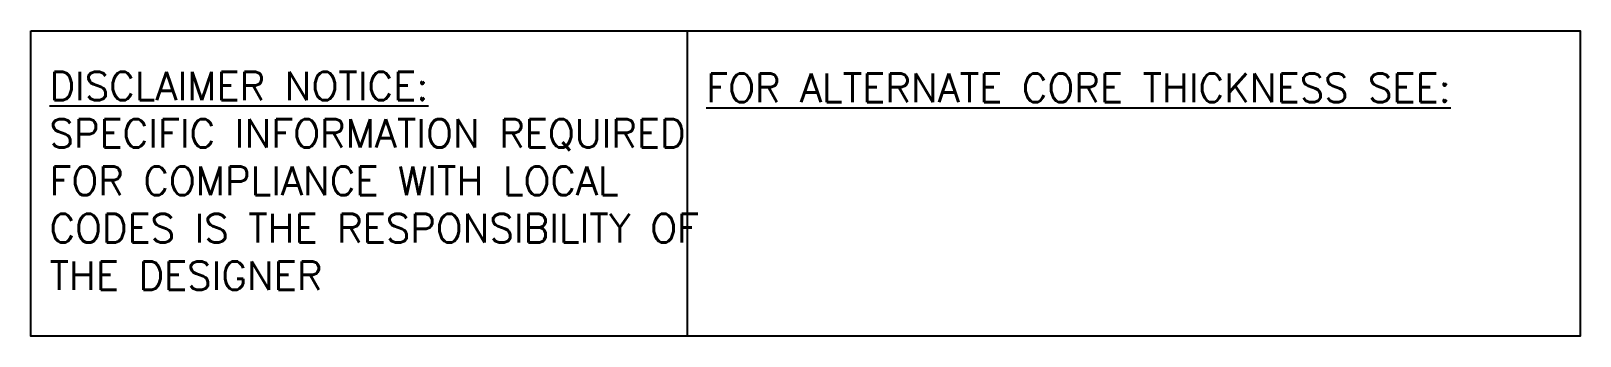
# Model space of a CAD drawing. Header units: inches. Extents: x 2813.3 to 2843.9, y 430.6 to 475.7.
# Drawn here: x 2813.25 to 2843.9, y 430.61 to 436.65 of the extents above; entities that cross this region are included whole.
import ezdxf

# ---------------------------------------------------------------- set-up
doc = ezdxf.new("R2010")
doc.units = ezdxf.units.IN
doc.header["$LTSCALE"] = 0.5
doc.header["$MEASUREMENT"] = 0
doc.layers.add('TEXT', color=4, linetype='CONTINUOUS')
doc.styles.get("Standard").update_dxf_attribs({"font": 'romans.shx'})

msp = doc.modelspace()

# ---------------------------------------------------------------- linework, layer by layer
at = {"layer": 'TEXT'}
msp.add_lwpolyline([(2813.251777853876, 436.648929202692), (2826.23528368083, 436.648929202692), (2826.23528368083, 430.6108869914087), (2813.251777853876, 430.6108869914087)], close=True, dxfattribs=at)
msp.add_lwpolyline([(2826.23528368083, 436.648929202692), (2843.895816010369, 436.648929202692), (2843.895816010369, 430.6108869914087), (2826.23528368083, 430.6108869914087)], dxfattribs=at)

# ---------------------------------------------------------------- texts
at = {"layer": 'TEXT', "char_height": 0.5625, "attachment_point": 4}
for s, insert, width in [('{\\LDISCLAIMER NOTICE:}\\PSPECIFIC INFORMATION REQUIRED FOR COMPLIANCE WITH LOCAL CODES IS THE RESPONSIBILITY OF THE DESIGNER', (2813.6187252388, 433.6828398320885), 14.00235015036683), ('{\\LFOR ALTERNATE CORE THICKNESS SEE:}', (2826.610692734579, 435.5232127684104), 23.33295210344748)]:
    msp.add_mtext(s, dxfattribs=dict(at, insert=insert, width=width))

doc.saveas('drawing.dxf')
